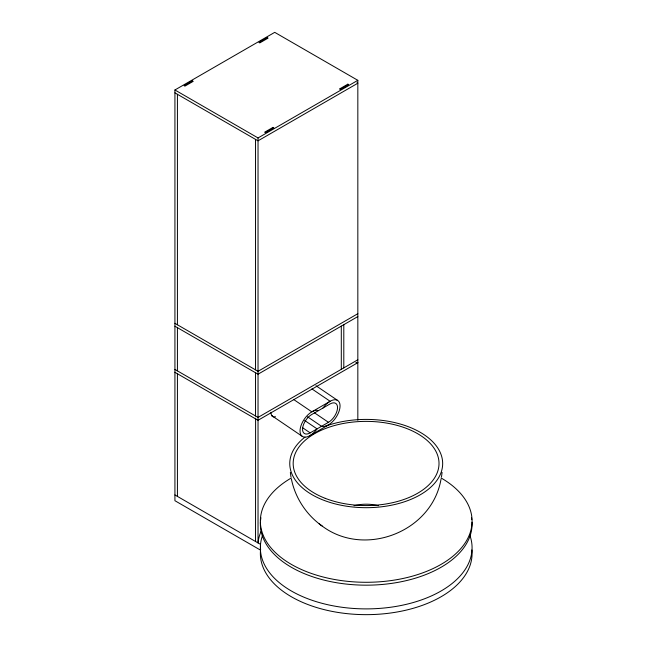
<?xml version="1.0" encoding="UTF-8"?>
<svg xmlns="http://www.w3.org/2000/svg" width="647" height="647" viewBox="0 0 647 647"><rect width="100%" height="100%" fill="white"/><g stroke="black" fill="none" stroke-linecap="round" stroke-linejoin="round"><path stroke-width="0.97" d="M255.605 418.18L255.533 541.49L255.605 540.819M441.48 476.968L442.095 472.447M441.028 479.095C432.018 532.538 363.145 558.385 320.952 525.129M260.523 550.136L174.925 500.713L174.925 89.973L274.732 32.35L357.831 80.325L357.831 420.162M174.925 89.973L258.032 137.948L357.831 80.325M357.831 313.698L258.032 371.313L174.925 323.338M357.831 316.577L258.032 374.192L174.925 326.217M357.831 359.789L258.032 417.412L174.925 369.437M357.209 362.312L357.831 362.676L258.032 420.291L174.925 372.316M310.172 432.875L328.466 422.313A11.759 6.171 -55.8 0 0 337.508 408.362A11.759 6.171 -55.8 0 0 329.913 404.019L311.619 414.581A11.759 6.171 -55.8 0 0 302.578 428.532A11.759 6.171 -55.8 0 0 310.172 432.875L302.715 427.821M309.953 435.625L328.247 425.055M356.998 82.727L357.831 83.212L258.032 140.828L174.925 92.853M174.925 494.955L260.523 544.37L260.523 547.249M315.962 385.725L337.508 400.339M311.927 388.92L330.132 401.269L311.838 411.84L293.625 399.482M314.385 412.762L328.466 422.313M307.471 416.749L321.559 426.3A15.293 8.023 -55.8 0 0 336.424 416.765A15.293 8.023 -55.8 0 0 337.718 400.469A15.293 8.023 -55.8 0 0 323.007 408.006M304.648 420.461L317.079 428.888A15.293 8.023 -55.8 0 1 302.375 436.426A15.293 8.023 -55.8 0 1 303.661 420.129A15.293 8.023 -55.8 0 1 318.526 410.594M271.926 415.754L302.586 436.555M291.409 479.095C295.218 497.988 306.597 515.149 322.376 526.181M319.181 523.819L320.661 524.911M290.341 472.447L290.956 476.968M343.8 324.681L343.8 367.892M341.301 326.12L341.301 369.332M258.032 137.948L258.032 542.93A105.857 61.117 0 0 1 261.348 530.791M255.533 139.388L255.533 369.874M255.533 372.753L255.533 415.972M177.424 94.292L177.424 324.778M177.424 327.657L177.424 370.877M177.424 373.756L177.424 496.395M324.883 426.413A76.451 44.142 0 0 1 441.61 456.232A76.451 44.142 0 0 1 348.191 506.447A76.451 44.142 0 0 1 305.012 437.097M353.998 505.728A29.406 16.976 0 0 1 378.43 505.728M355.842 362.749A105.857 61.117 0 0 1 357.831 362.676M469.827 535.247A105.857 61.117 0 0 1 366.065 608.892A105.857 61.117 0 0 1 262.666 535.077M471.889 549.926A105.857 61.117 0 0 1 365.434 614.65A105.857 61.117 0 0 1 260.652 549.02M441.068 477.955A105.857 61.117 0 0 1 441.068 564.386A105.857 61.117 0 0 1 291.36 564.386A105.857 61.117 0 0 1 291.36 477.955M472.027 522.242A105.857 61.117 0 0 1 366.218 585.171A105.857 61.117 0 0 1 260.401 522.242M260.547 520.439A105.857 61.117 0 0 1 260.927 517.737M471.509 517.737A105.857 61.117 0 0 1 471.784 519.541M275.517 416.757A15.334 6.3 -58.9 0 1 271.012 412.26M272.225 415.722A15.334 8.904 -73.2 0 1 272.088 415.625M192.394 80.851L184.08 85.647L184.905 86.132L193.227 81.328L192.394 80.851M267.243 37.631L258.929 42.435L259.762 42.912L268.076 38.108L267.243 37.631M273.002 127.386L264.68 132.19L265.513 132.667L273.827 127.863L273.002 127.386M347.851 84.167L339.538 88.971L340.362 89.448L348.684 84.652L347.851 84.167M325.231 498.336A72.917 42.095 0 0 0 438.828 466.471A72.917 42.095 0 0 0 334.24 425.605A72.917 42.095 0 0 0 325.231 498.336"/></g></svg>
